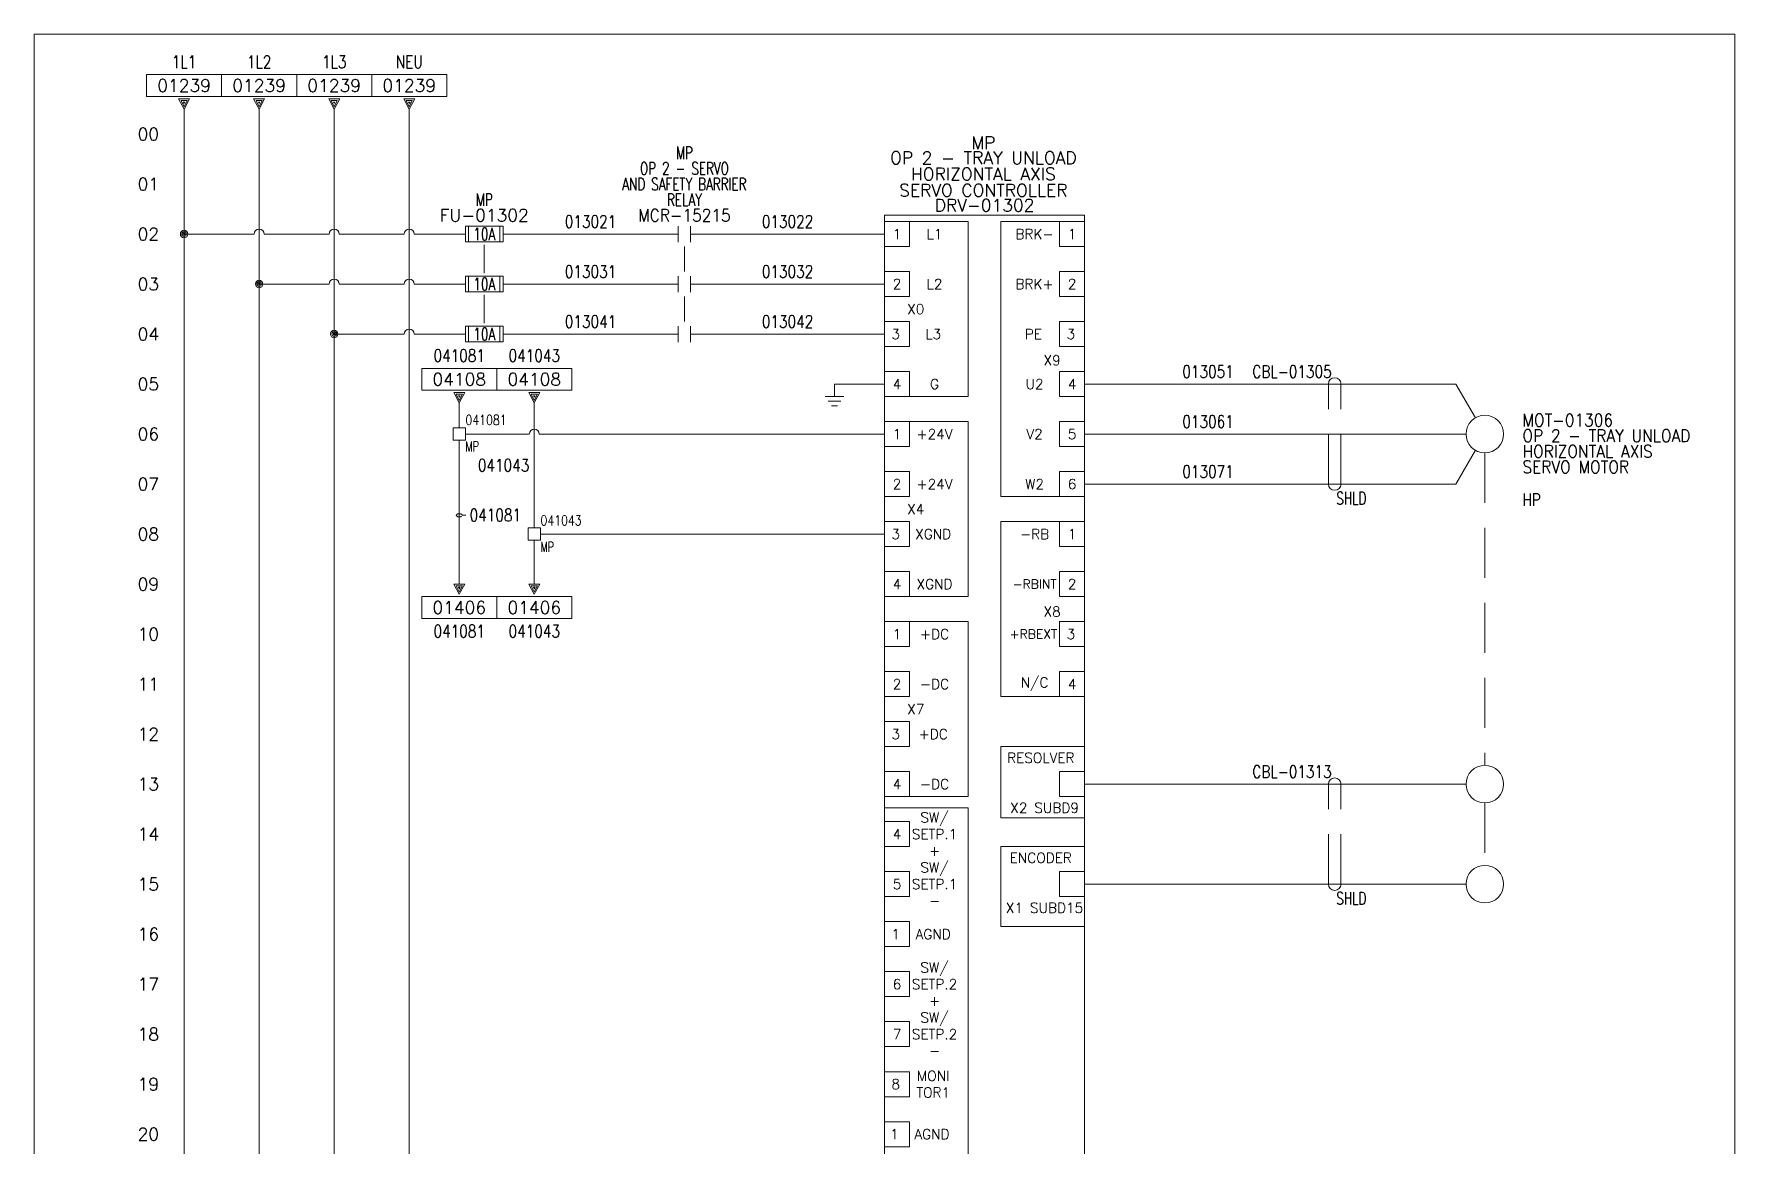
# Model space of a CAD drawing. Header units: inches. Extents: x 0 to 17, y 0 to 23.
# Drawn here: x 0 to 17, y 11.89 to 23 of the extents above; entities that cross this region are included whole.
import ezdxf
from ezdxf.enums import TextEntityAlignment as Align

# ---------------------------------------------------------------- set-up
doc = ezdxf.new("R2010")
doc.units = ezdxf.units.IN
doc.header["$MEASUREMENT"] = 0
doc.linetypes.add('DASHED', pattern=[0.75, 0.5, -0.25])
doc.layers.get('0').update_dxf_attribs({"lineweight": 5})
for name, color, linetype, lineweight in [('_MULTI_WIRE', 9, 'Continuous', 5), ('DESC', 1, 'Continuous', 5), ('DESCCHILD', 1, 'Continuous', 5), ('LINK', 7, 'DASHED', 5), ('LOC', 252, 'Continuous', 5), ('MISC', 2, 'Continuous', 5), ('SYMS', 7, 'Continuous', 5), ('TAGS', 2, 'Continuous', 5), ('Title_Block_Info', 2, 'Continuous', 5), ('WIRENO', 1, 'Continuous', 5), ('WIRES', 7, 'Continuous', 5), ('XREF', 1, 'Continuous', 5)]:
    doc.layers.add(name, color=color, linetype=linetype, lineweight=lineweight)
doc.layers.add('WIRENO_DEST', color=1, linetype='Continuous')
doc.styles.get("Standard").update_dxf_attribs({"font": 'romans.shx'})
doc.styles.add('WD', font='romans.shx')

# ---------------------------------------------------------------- blocks, each defined once
blk = doc.blocks.new('WD_MLRH')
at = {"color": 2, "style": 'WD'}
blk.add_attdef('RUNGFIRST', text='', height=0.125, dxfattribs=at).set_placement((-0.25, 0), align=Align.MIDDLE_RIGHT)
at = {"style": 'WD', "flags": 1}
for tag, p in [('RUNGHORV', (-0.25, -0.127)), ('RUNGINC', (-0.25, -0.163)), ('WIRE-START', (-0.25, -0.356)), ('WIREMODE', (-0.25, -0.281)), ('RUNGDIST', (-0.25, -0.2)), ('RUNGCNT', (-0.25, -0.237)), ('WIREFMT', (-0.25, -0.321)), ('WIRE-GSUF', (-0.25, -0.396)), ('PH3SPACE', (-0.25, -0.437))]:
    blk.add_attdef(tag, text='', height=0.025, dxfattribs=at).set_placement(p, align=Align.RIGHT)
blk = doc.blocks.new('HA2D2')
for p, q in [((0.375, 0.344), (-0.375, 0.344)), ((-0.375, 0.344), (-0.375, 0.125)), ((0.375, 0.125), (0.375, 0.344)), ((-0.375, 0.125), (0.375, 0.125)), ((0.055, 0.102), (-0.055, 0.102)), ((-0.055, 0.102), (0, 0)), ((0, 0.023), (-0.031, 0.086)), ((-0.031, 0.086), (0.031, 0.086)), ((0, 0.055), (-0.008, 0.07)), ((-0.008, 0.07), (0.008, 0.07)), ((0, 0), (0.055, 0.102)), ((0.031, 0.086), (0, 0.023)), ((0.008, 0.07), (0, 0.055))]:
    blk.add_line(p, q)
at = {"style": 'WD', "width": 0.8, "flags": 8}
for tag, p in [('DESC1', (0, 0.722)), ('WIRENO', (0, 0.534))]:
    blk.add_attdef(tag, text='', height=0.125, dxfattribs=at).set_placement(p, align=Align.TOP_CENTER)
at = {"style": 'WD'}
blk.add_attdef('XREF', text='', height=0.125, dxfattribs=at).set_placement((0, 0.172), align=Align.CENTER)
at = {"style": 'WD', "flags": 1}
for tag, p in [('X8TERM01', (0, 0)), ('SIGCODE', (0.088, 0.066))]:
    blk.add_attdef(tag, p, '', height=0.01, dxfattribs=at)
blk = doc.blocks.new('WDDOT')
for radius in [0.0375, 0.0234, 0.0116]:
    blk.add_circle((0, 0), radius)
blk = doc.blocks.new('VGND2')
for p, q in [((0.09375, 0), (-0.09375, 0)), ((-0.0625, -0.046875), (0.0625, -0.046875)), ((-0.03125, -0.09375), (0.03125, -0.09375))]:
    blk.add_line(p, q)
at = {"style": 'WD', "flags": 1}
blk.add_attdef('X2TERM01', (0, 0), '', height=0.01, dxfattribs=at)
blk = doc.blocks.new('HMO13')
blk.add_circle((0, 0), 0.188)
at = {"style": 'WD'}
for tag, p, width in [('INST', (0.381, 0.403), 0.7), ('LOC', (0.381, 0.234), 0.7), ('TAG1', (0.375, 0.077), 0.9), ('DESC1', (0.376, -0.079), 0.9), ('DESC2', (0.376, -0.235), 0.9), ('DESC3', (0.376, -0.391), 0.9), ('RATING1', (0.375, -0.562), 0.8), ('RATING2', (0.375, -0.719), 0.8), ('RATING3', (0.375, -0.875), 0.8), ('RATING4', (0.375, -1.031), 0.8)]:
    blk.add_attdef(tag, p, '', height=0.125, dxfattribs=dict(at, width=width))
at = {"style": 'WD', "flags": 1}
for tag, p in [('X0TERM01', (-0.094, 0.162)), ('X4TERM02', (-0.188, 0)), ('X0TERM03', (-0.094, -0.162)), ('X0TERM04', (0.133, -0.133))]:
    blk.add_attdef(tag, p, '', height=0.01, dxfattribs=at)
at = {"style": 'WD', "flags": 9}
blk.add_attdef('FAMILY', text='', height=0.01, dxfattribs=at).set_placement((-0.005, 0.17), align=Align.CENTER)
at = {"linetype": 'Continuous', "style": 'WD', "flags": 9}
blk.add_attdef('ASSYCODE', text='', height=0.01, dxfattribs=at).set_placement((0, 0.125), align=Align.CENTER)
at = {"linetype": 'Continuous', "style": 'WD', "flags": 1}
for tag, p in [('MFG', (0, 0.14)), ('CAT', (0, 0.159))]:
    blk.add_attdef(tag, text='', height=0.01, dxfattribs=at).set_placement(p, align=Align.MIDDLE)
blk = doc.blocks.new('WD_WNH')
at = {"linetype": 'Continuous', "style": 'WD', "width": 0.8}
blk.add_attdef('WIRENO', text='', height=0.125, dxfattribs=at).set_placement((0, 0.0625), align=Align.CENTER)
blk = doc.blocks.new('HFU1')
for p, q in [((-0.188, -0.078), (-0.188, 0.078)), ((-0.188, 0.078), (0.188, 0.078)), ((-0.156, 0.078), (-0.156, -0.078)), ((0.156, 0.078), (0.156, -0.078)), ((0.188, 0.078), (0.188, -0.078)), ((0.188, -0.078), (-0.188, -0.078))]:
    blk.add_line(p, q)
at = {"style": 'WD', "width": 0.7}
for tag, p in [('INST', (0, 0.451)), ('LOC', (0, 0.281))]:
    blk.add_attdef(tag, text='', height=0.125, dxfattribs=at).set_placement(p, align=Align.CENTER)
at = {"style": 'WD'}
blk.add_attdef('TAG1', text='', height=0.125, dxfattribs=at).set_placement((0, 0.125), align=Align.CENTER)
at = {"linetype": 'Continuous', "style": 'WD', "flags": 9}
for tag, p in [('ASSYCODE', (0.157, 0.251)), ('MFG', (0.156, 0.083)), ('CAT', (0.156, 0.102))]:
    blk.add_attdef(tag, text='', height=0.01, dxfattribs=at).set_placement(p, align=Align.CENTER)
at = {"style": 'WD', "width": 0.7}
blk.add_attdef('RATING1', text='', height=0.125, dxfattribs=at).set_placement((0, 0), align=Align.MIDDLE_CENTER)
at = {"style": 'WD'}
for tag, p, flags in [('X4TERM01', (-0.188, 0), 1), ('FAMILY', (0.129, 0.108), 9), ('X1TERM02', (0.188, 0), 1)]:
    blk.add_attdef(tag, p, '', height=0.01, dxfattribs=dict(at, flags=flags))
for tag, p in [('X2LINK', (0, 0.109)), ('X8LINK', (0, -0.109))]:
    blk.add_attdef(tag, p, '', height=0.01, dxfattribs=at)
at = {"linetype": 'Continuous', "style": 'WD', "flags": 8}
blk.add_attdef('TERM01', text='', height=0.125, dxfattribs=at).set_placement((-0.25, -0.031), align=Align.TOP_RIGHT)
blk.add_attdef('TERM02', text='', height=0.125, dxfattribs=at).set_placement((0.25, -0.031), align=Align.TOP_LEFT)
blk = doc.blocks.new('HFU2')
for p, q in [((-0.188, -0.078), (-0.188, 0.078)), ((-0.188, 0.078), (0.188, 0.078)), ((-0.156, 0.078), (-0.156, -0.078)), ((0.156, 0.078), (0.156, -0.078)), ((0.188, 0.078), (0.188, -0.078)), ((0.188, -0.078), (-0.188, -0.078))]:
    blk.add_line(p, q)
at = {"style": 'WD', "width": 0.7}
for tag, p in [('INST', (0, 0.451)), ('LOC', (0, 0.281))]:
    blk.add_attdef(tag, text='', height=0.125, dxfattribs=at).set_placement(p, align=Align.CENTER)
at = {"style": 'WD'}
blk.add_attdef('TAG2', text='', height=0.125, dxfattribs=at).set_placement((0, 0.125), align=Align.CENTER)
at = {"linetype": 'Continuous', "style": 'WD', "flags": 9}
for tag, p in [('FAMILY', (0.157, 0.251)), ('ASSYCODE', (0.188, 0.235)), ('MFG', (0.156, 0.083)), ('CAT', (0.156, 0.102))]:
    blk.add_attdef(tag, text='', height=0.01, dxfattribs=at).set_placement(p, align=Align.CENTER)
at = {"style": 'WD', "width": 0.7}
blk.add_attdef('RATING1', text='', height=0.125, dxfattribs=at).set_placement((0, 0), align=Align.MIDDLE_CENTER)
at = {"style": 'WD', "flags": 1}
for tag, p in [('X4TERM01', (-0.188, 0)), ('X1TERM02', (0.188, 0))]:
    blk.add_attdef(tag, p, '', height=0.01, dxfattribs=at)
at = {"style": 'WD'}
for tag, p in [('X2LINK', (0, 0.109)), ('X8LINK', (0, -0.109))]:
    blk.add_attdef(tag, p, '', height=0.01, dxfattribs=at)
at = {"linetype": 'Continuous', "style": 'WD', "flags": 8}
blk.add_attdef('TERM01', text='', height=0.125, dxfattribs=at).set_placement((-0.25, -0.031), align=Align.TOP_RIGHT)
blk.add_attdef('TERM02', text='', height=0.125, dxfattribs=at).set_placement((0.25, -0.031), align=Align.TOP_LEFT)
blk = doc.blocks.new('HMS21')
at = {"linetype": 'Continuous'}
for p, q in [((-0.062, 0.08), (-0.062, -0.08)), ((0.062, 0.08), (0.062, -0.08))]:
    blk.add_line(p, q, dxfattribs=at)
at = {"style": 'WD'}
for tag, width, p in [('LOC', 0.7, (0, 0.75)), ('DESC1', 0.7, (0, 0.594)), ('DESC2', 0.7, (0, 0.437)), ('DESC3', 0.7, (0, 0.281)), ('TAG2', 0.9, (0, 0.125)), ('XREF', 0.7, (0, -0.297)), ('INST', 0.7, (0, -0.438))]:
    blk.add_attdef(tag, text='', height=0.125, dxfattribs=dict(at, width=width)).set_placement(p, align=Align.CENTER)
for tag, p, flags in [('X4TERM01', (-0.062, 0), 1), ('X1TERM02', (0.062, 0), 1), ('FAMILY', (0.097, 0.053), 9), ('CONTACT', (0.097, 0.036), 1)]:
    blk.add_attdef(tag, p, '', height=0.01, dxfattribs=dict(at, flags=flags))
for tag, p in [('X2LINK', (0, 0.125)), ('X8LINK', (0, -0.125))]:
    blk.add_attdef(tag, p, '', height=0.01, dxfattribs=at)
at = {"linetype": 'Continuous', "style": 'WD', "flags": 8}
blk.add_attdef('TERM01', text='', height=0.125, dxfattribs=at).set_placement((-0.125, -0.031), align=Align.TOP_RIGHT)
blk.add_attdef('TERM02', text='', height=0.125, dxfattribs=at).set_placement((0.125, -0.031), align=Align.TOP_LEFT)
blk = doc.blocks.new('HDRV1_KOLLMORGEN_SERVOSTAR_600')
at = {"linetype": 'Continuous'}
for points in [[(-1, 0.188), (1, 0.188), (1, -16.625), (-1, -16.625)], [(-1, -0.125), (-0.75, -0.125), (-0.75, 0.125), (-1, 0.125)], [(0.75, -0.125), (1, -0.125), (1, 0.125), (0.75, 0.125)], [(-1, -0.625), (-0.75, -0.625), (-0.75, -0.375), (-1, -0.375)], [(0.75, -0.625), (1, -0.625), (1, -0.375), (0.75, -0.375)], [(-1, -1.125), (-0.75, -1.125), (-0.75, -0.875), (-1, -0.875)], [(0.75, -1.125), (1, -1.125), (1, -0.875), (0.75, -0.875)], [(-1, -1.625), (-0.75, -1.625), (-0.75, -1.375), (-1, -1.375)], [(0.75, -1.625), (1, -1.625), (1, -1.375), (0.75, -1.375)], [(-1, -2.125), (-0.75, -2.125), (-0.75, -1.875), (-1, -1.875)], [(0.75, -2.125), (1, -2.125), (1, -1.875), (0.75, -1.875)], [(-1, -2.625), (-0.75, -2.625), (-0.75, -2.375), (-1, -2.375)], [(0.75, -2.625), (1, -2.625), (1, -2.375), (0.75, -2.375)], [(-1, -3.125), (-0.75, -3.125), (-0.75, -2.875), (-1, -2.875)], [(0.75, -3.125), (1, -3.125), (1, -2.875), (0.75, -2.875)], [(-1, -3.625), (-0.75, -3.625), (-0.75, -3.375), (-1, -3.375)], [(0.75, -3.625), (1, -3.625), (1, -3.375), (0.75, -3.375)], [(-1, -4.125), (-0.75, -4.125), (-0.75, -3.875), (-1, -3.875)], [(0.75, -4.125), (1, -4.125), (1, -3.875), (0.75, -3.875)], [(-1, -4.625), (-0.75, -4.625), (-0.75, -4.375), (-1, -4.375)], [(0.75, -4.625), (1, -4.625), (1, -4.375), (0.75, -4.375)], [(-1, -5.125), (-0.75, -5.125), (-0.75, -4.875), (-1, -4.875)], [(-1, -5.625), (-0.75, -5.625), (-0.75, -5.375), (-1, -5.375)], [(0.75, -5.625), (1, -5.625), (1, -5.375), (0.75, -5.375)], [(-1, -6.125), (-0.75, -6.125), (-0.75, -5.875), (-1, -5.875)], [(-1, -6.625), (-0.75, -6.625), (-0.75, -6.375), (-1, -6.375)], [(0.75, -6.625), (1, -6.625), (1, -6.375), (0.75, -6.375)], [(-1, -7.125), (-0.75, -7.125), (-0.75, -6.875), (-1, -6.875)], [(-1, -7.625), (-0.75, -7.625), (-0.75, -7.375), (-1, -7.375)], [(-1, -8.125), (-0.75, -8.125), (-0.75, -7.875), (-1, -7.875)], [(-1, -8.625), (-0.75, -8.625), (-0.75, -8.375), (-1, -8.375)], [(-1, -9.125), (-0.75, -9.125), (-0.75, -8.875), (-1, -8.875)]]:
    blk.add_lwpolyline(points, close=True, dxfattribs=at)
for points in [[(-1, 0.125), (-0.163, 0.125), (-0.163, -1.625), (-1, -1.625)], [(0.162, 0.125), (1, 0.125), (1, -2.625), (0.162, -2.625)], [(-1, -1.875), (-0.163, -1.875), (-0.163, -3.625), (-1, -3.625)], [(0.162, -2.875), (1, -2.875), (1, -4.625), (0.162, -4.625)], [(-1, -3.875), (-0.163, -3.875), (-0.163, -5.625), (-1, -5.625)], [(0.162, -5.125), (1, -5.125), (1, -5.837), (0.162, -5.837)], [(-1, -5.737), (-0.163, -5.737), (-0.163, -15.225), (-1, -15.225)], [(0.162, -6.125), (1, -6.125), (1, -6.925), (0.162, -6.925)]]:
    blk.add_lwpolyline(points, close=True)
at = {"linetype": 'Continuous', "attachment_point": 5}
for s, insert, char_height, width in [('1', (-0.875, 0), 0.1, 0.259), ('L1', (-0.5, 0), 0.1, 0.25925), ('BRK-', (0.5, 0), 0.1, 0.259), ('1', (0.875, 0), 0.1, 0.259), ('2', (-0.875, -0.5), 0.1, 0.25), ('L2', (-0.5, -0.5), 0.1, 0.25), ('BRK+', (0.5, -0.5), 0.1, 0.25), ('2', (0.875, -0.5), 0.1, 0.25), ('X0', (-0.688, -0.75), 0.1, 0.25), ('3', (-0.888, -1), 0.1, 0.25), ('L3', (-0.513, -1), 0.1, 0.25), ('PE', (0.488, -1), 0.1, 0.25), ('3', (0.863, -1), 0.1, 0.25), ('X9', (0.675, -1.262), 0.1, 0.25), ('4', (-0.875, -1.5), 0.1, 0.25), ('G', (-0.5, -1.5), 0.1, 0.25), ('U2', (0.5, -1.5), 0.1, 0.25), ('4', (0.875, -1.5), 0.1, 0.25), ('1', (-0.875, -2), 0.1, 0.259), ('+24V', (-0.5, -2), 0.1, 0.259), ('V2', (0.5, -2), 0.1, 0.259), ('5', (0.875, -2), 0.1, 0.259), ('2', (-0.875, -2.5), 0.1, 0.25), ('+24V', (-0.5, -2.5), 0.1, 0.25), ('W2', (0.5, -2.5), 0.1, 0.25), ('6', (0.875, -2.5), 0.1, 0.25), ('X4', (-0.688, -2.75), 0.1, 0.25), ('3', (-0.888, -3), 0.1, 0.25), ('XGND', (-0.513, -3), 0.1, 0.25), ('-RB', (0.5, -3), 0.1, 0.259), ('1', (0.875, -3), 0.1, 0.259), ('4', (-0.875, -3.5), 0.1, 0.25), ('XGND', (-0.5, -3.5), 0.1, 0.25), ('-RBINT', (0.5, -3.5), 0.09, 0.2), ('2', (0.875, -3.5), 0.1, 0.25), ('X8', (0.675, -3.775), 0.1, 0.25), ('1', (-0.875, -4), 0.1, 0.259), ('+DC', (-0.5, -4), 0.1, 0.259), ('+RBEXT', (0.488, -4), 0.09, 0.25), ('3', (0.863, -4), 0.1, 0.25), ('N/C', (0.5, -4.5), 0.1, 0.25), ('2', (-0.875, -4.5), 0.1, 0.25), ('-DC', (-0.5, -4.5), 0.1, 0.25), ('4', (0.875, -4.5), 0.1, 0.25), ('X7', (-0.688, -4.75), 0.1, 0.25), ('3', (-0.888, -5), 0.1, 0.25), ('+DC', (-0.513, -5), 0.1, 0.25), ('RESOLVER', (0.562, -5.237), 0.1, 0.25), ('4', (-0.875, -5.5), 0.1, 0.25), ('-DC', (-0.5, -5.5), 0.1, 0.25), ('SW/\\PSETP.1\\P+', (-0.5, -6), 0.1, 0.259), ('X2 SUBD9', (0.6, -5.737), 0.1, 0.8125), ('4', (-0.875, -6), 0.1, 0.259), ('SW/\\PSETP.1\\P-', (-0.5, -6.5), 0.1, 0.25), ('ENCODER', (0.562, -6.237), 0.1, 0.25), ('5', (-0.875, -6.5), 0.1, 0.25), ('X1 SUBD15', (0.6, -6.737), 0.1, 0.813), ('1', (-0.888, -7), 0.1, 0.25), ('AGND', (-0.513, -7), 0.1, 0.25), ('SW/\\PSETP.2\\P+', (-0.5, -7.5), 0.1, 0.25), ('6', (-0.875, -7.5), 0.1, 0.25), ('SW/\\PSETP.2\\P-', (-0.5, -8), 0.1, 0.259), ('7', (-0.875, -8), 0.1, 0.259), ('8', (-0.888, -8.5), 0.1, 0.25), ('MONI\\PTOR1', (-0.513, -8.5), 0.1, 0.25), ('1', (-0.9, -9), 0.1, 0.25), ('AGND', (-0.525, -9), 0.1, 0.25)]:
    blk.add_mtext(s, dxfattribs=dict(at, insert=insert, char_height=char_height, width=width))
at = {"style": 'WD'}
for tag, p in [('INST', (-0.012, 1.013)), ('LOC', (-0.012, 0.85)), ('DESC1', (-0.012, 0.7)), ('DESC2', (-0.012, 0.538)), ('DESC3', (-0.012, 0.375)), ('TAG1', (0, 0.225))]:
    blk.add_attdef(tag, text='', height=0.125, dxfattribs=at).set_placement(p, align=Align.CENTER)
at = {"style": 'WD', "flags": 1}
for tag, p, height in [('X4TERM01', (-1, 0), 0.005), ('X1TERM25', (1, 0), 0.005), ('X4TERM02', (-1, -0.5), 0.005), ('X1TERM26', (1, -0.5), 0.005), ('X4TERM03', (-1, -1), 0.005), ('FAMILY', (-0.075, -0.975), 0.01), ('X1TERM27', (1, -1), 0.005), ('MFG', (-0.037, -1.238), 0.01), ('X4TERM04', (-1, -1.5), 0.005), ('ASSYCODE', (-0.3, -1.45), 0.01), ('CAT', (-0.163, -1.438), 0.01), ('X1TERM28', (1, -1.5), 0.005), ('X4TERM05', (-1, -2), 0.005), ('X1TERM29', (1, -2), 0.005), ('X4TERM05', (-1, -2.5), 0.005), ('X1TERM30', (1, -2.5), 0.005), ('X4TERM06', (-1, -3), 0.005), ('X1TERM31', (1, -3), 0.005), ('X4TERM07', (-1, -3.5), 0.005), ('X1TERM32', (1, -3.5), 0.005), ('X4TERM23', (-1, -4), 0.005), ('X1TERM33', (1, -4), 0.005), ('X4TERM24', (-1, -4.5), 0.005), ('X1TERM34', (1, -4.5), 0.005), ('X4TERM25', (-1, -5), 0.005), ('X4TERM26', (-1, -5.5), 0.005), ('X1TERM36', (1, -5.5), 0.005), ('X4TERM08', (-1, -6), 0.005), ('X4TERM09', (-1, -6.5), 0.005), ('X1TERM37', (1, -6.5), 0.005), ('X4TERM10', (-1, -7.012), 0.005), ('X4TERM11', (-1, -7.5), 0.005), ('X4TERM12', (-1, -8), 0.005), ('X4TERM13', (-1, -8.5), 0.005), ('X4TERM14', (-1, -9), 0.005), ('X4TERM15', (-1, -9.5), 0.005), ('X4TERM16', (-1, -10), 0.005), ('X4TERM17', (-1, -10.5), 0.005), ('X1TERM90', (1, -10.5), 0.005), ('X4TERM18', (-1, -11), 0.005), ('X1TERM91', (1, -11), 0.005), ('X4TERM19', (-1, -11.5), 0.005), ('X1TERM92', (1, -11.512), 0.005), ('X4TERM20', (-1, -12), 0.005), ('X1TERM93', (1, -12), 0.005), ('X4TERM21', (-1, -12.5), 0.005), ('X1TERM94', (1, -12.5), 0.005), ('X4TERM22', (-1, -13.012), 0.005), ('X4TERM23', (-1, -13.5), 0.005), ('X4TERM24', (-1, -14.012), 0.005), ('X4TERM50', (-1, -14.5), 0.005), ('X4TERM51', (-1, -15.012), 0.005)]:
    blk.add_attdef(tag, p, '', height=height, dxfattribs=at)
blk = doc.blocks.new('HA2S4')
for p, q in [((-0.055, 0), (0.055, 0)), ((0, -0.102), (-0.055, 0)), ((0.055, 0), (0, -0.102)), ((0.375, -0.125), (-0.375, -0.125)), ((-0.375, -0.125), (-0.375, -0.344)), ((-0.031, -0.016), (0, -0.078)), ((0.031, -0.016), (-0.031, -0.016)), ((-0.008, -0.031), (0, -0.047)), ((0.008, -0.031), (-0.008, -0.031)), ((0, -0.078), (0.031, -0.016)), ((0, -0.047), (0.008, -0.031)), ((0.375, -0.344), (0.375, -0.125)), ((-0.375, -0.344), (0.375, -0.344))]:
    blk.add_line(p, q)
at = {"style": 'WD', "flags": 1}
for tag, p in [('X2TERM01', (0, 0)), ('SIGCODE', (0.088, -0.059))]:
    blk.add_attdef(tag, p, '', height=0.01, dxfattribs=at)
at = {"style": 'WD'}
blk.add_attdef('XREF', text='', height=0.125, dxfattribs=at).set_placement((0, -0.297), align=Align.CENTER)
at = {"style": 'WD', "width": 0.8, "flags": 8}
for tag, p in [('WIRENO', (0, -0.409)), ('DESC1', (0, -0.597))]:
    blk.add_attdef(tag, text='', height=0.125, dxfattribs=at).set_placement(p, align=Align.TOP_CENTER)
blk = doc.blocks.new('WD_WNV')
at = {"linetype": 'Continuous', "style": 'WD', "width": 0.8}
blk.add_attdef('WIRENO', text='', height=0.125, dxfattribs=at).set_placement((-0.05, 0), align=Align.MIDDLE_RIGHT)
blk = doc.blocks.new('VT0W01')
for p, q in [((-0.062, 0.062), (0.062, 0.062)), ((-0.062, -0.062), (-0.062, 0.062)), ((0.062, 0.062), (0.062, -0.062)), ((0.062, -0.062), (-0.062, -0.062))]:
    blk.add_line(p, q)
at = {"linetype": 'Continuous', "style": 'WD'}
for tag, p, width, flags in [('WIRENO', (0.062, 0.091), 0.8, 8), ('TAGSTRIP', (0.05, -0.282), 0.9, 8), ('CAT', (0.213, -0.406), 0.8, 1)]:
    blk.add_attdef(tag, p, '', height=0.1, dxfattribs=dict(at, width=width, flags=flags))
at = {"style": 'WD', "width": 0.7}
for tag, p in [('INST', (0.062, 0.208)), ('LOC', (0.062, -0.173))]:
    blk.add_attdef(tag, p, '', height=0.1, dxfattribs=at)
at = {"style": 'WD', "flags": 1}
for tag, p, height in [('X4TERM01', (-0.062, 0), 0.01), ('X4TERMDESC01', (-0.055, -0.023), 0.025), ('X2TERMDESC01', (-0.006, 0.029), 0.025), ('X2TERM01', (0, 0.062), 0.01), ('X1TERMDESC01', (0.039, -0.003), 0.025), ('X1TERM01', (0.062, 0), 0.01), ('X8TERM01', (0, -0.062), 0.01), ('X8TERMDESC01', (0, -0.054), 0.025)]:
    blk.add_attdef(tag, p, '', height=height, dxfattribs=at)
at = {"linetype": 'Continuous', "style": 'WD', "width": 0.8, "flags": 1}
blk.add_attdef('MFG', text='', height=0.1, dxfattribs=at).set_placement((0.088, -0.406), align=Align.RIGHT)
at = {"style": 'WD', "width": 0.7, "flags": 1}
blk.add_attdef('ASSYCODE', (0.062, -0.281), '', height=0.01, dxfattribs=at)
blk = doc.blocks.new('HT0W01')
for p, q in [((-0.062, 0.062), (0.062, 0.062)), ((-0.062, -0.062), (-0.062, 0.062)), ((0.062, 0.062), (0.062, -0.062)), ((0.062, -0.062), (-0.062, -0.062))]:
    blk.add_line(p, q)
at = {"linetype": 'Continuous', "style": 'WD'}
for tag, p, width, flags in [('WIRENO', (0.062, 0.087), 0.8, 8), ('TAGSTRIP', (0.05, -0.297), 0.9, 8), ('CAT', (0.213, -0.406), 0.8, 1)]:
    blk.add_attdef(tag, p, '', height=0.1, dxfattribs=dict(at, width=width, flags=flags))
at = {"style": 'WD', "width": 0.7}
for tag, p in [('INST', (0.062, 0.214)), ('LOC', (0.062, -0.178))]:
    blk.add_attdef(tag, p, '', height=0.1, dxfattribs=at)
at = {"style": 'WD', "flags": 1}
for tag, p, height in [('X4TERM01', (-0.062, 0), 0.01), ('X4TERMDESC01', (-0.055, -0.023), 0.025), ('X2TERMDESC01', (-0.006, 0.029), 0.025), ('X2TERM01', (0, 0.062), 0.01), ('X1TERMDESC01', (0.039, 0.007), 0.025), ('X1TERM01', (0.062, 0), 0.01), ('X8TERM01', (0, -0.062), 0.01), ('X8TERMDESC01', (0, -0.054), 0.025)]:
    blk.add_attdef(tag, p, '', height=height, dxfattribs=at)
at = {"linetype": 'Continuous', "style": 'WD', "width": 0.8, "flags": 1}
blk.add_attdef('MFG', text='', height=0.1, dxfattribs=at).set_placement((0.088, -0.406), align=Align.RIGHT)
at = {"style": 'WD', "width": 0.7, "flags": 1}
blk.add_attdef('ASSYCODE', (0.062, -0.281), '', height=0.01, dxfattribs=at)
blk = doc.blocks.new('TB_P')
at = {"color": 5, "linetype": 'Continuous'}
blk.add_lwpolyline([(0, 0), (17, 0), (17, 23), (0, 23)], close=True, dxfattribs=at)
at = {"color": 2, "linetype": 'Continuous', "style": 'WD', "flags": 1}
for tag, p in [('REV1_NO', (1.734, 3.29)), ('REV1_BY', (7.303, 3.29)), ('REV1_DATE', (9.562, 3.29)), ('REV2_NO', (1.734, 3.04)), ('REV2_BY', (7.303, 3.04)), ('REV2_DATE', (9.562, 3.04)), ('REV3_NO', (1.734, 2.79)), ('REV3_BY', (7.303, 2.79)), ('REV3_DATE', (9.562, 2.79)), ('REV4_NO', (1.734, 2.54)), ('REV4_BY', (7.303, 2.54)), ('REV4_DATE', (9.562, 2.54)), ('REV5_NO', (1.734, 2.29)), ('REV5_BY', (7.303, 2.29)), ('REV5_DATE', (9.562, 2.29)), ('REV6_NO', (1.734, 2.04)), ('REV6_BY', (7.303, 2.04)), ('REV6_DATE', (9.562, 2.04)), ('REV7_NO', (1.734, 1.79)), ('REV7_BY', (7.303, 1.79)), ('REV7_DATE', (9.562, 1.79)), ('REV8_NO', (1.734, 1.54)), ('REV8_BY', (7.303, 1.54)), ('REV8_DATE', (9.562, 1.54)), ('REV9_NO', (1.734, 1.29)), ('REV9_BY', (7.303, 1.29)), ('REV9_DATE', (9.562, 1.29))]:
    blk.add_attdef(tag, text='', height=0.15, dxfattribs=at).set_placement(p, align=Align.MIDDLE_CENTER)
for tag, p in [('REV1_CHANGE', (2.292, 3.29)), ('REV2_CHANGE', (2.292, 3.04)), ('REV3_CHANGE', (2.292, 2.79)), ('REV4_CHANGE', (2.292, 2.54)), ('REV5_CHANGE', (2.292, 2.29)), ('REV6_CHANGE', (2.292, 2.04)), ('REV7_CHANGE', (2.292, 1.79)), ('REV8_CHANGE', (2.292, 1.54)), ('REV9_CHANGE', (2.292, 1.29))]:
    blk.add_attdef(tag, text='', height=0.15, dxfattribs=at).set_placement(p, align=Align.MIDDLE_LEFT)
at = {"layer": 'Title_Block_Info', "ltscale": 0.1}
for tag, p in [('CUSTOMER', (6.842, 0.833)), ('JOB DESCRIPTION LINE', (6.842, 0.5)), ('DRAWING DESCRIPTION', (6.842, 0.167))]:
    blk.add_attdef(tag, text='', height=0.15, dxfattribs=at).set_placement(p, align=Align.MIDDLE_LEFT)
at = {"layer": 'Title_Block_Info', "ltscale": 0.1, "style": 'WD'}
for tag, p in [('JOB #', (12.752, 0.833)), ('SEC. NO.', (14.75, 0.833)), ('SHT. NO.', (16.312, 0.833)), ('NAME', (12.795, 0.5)), ('REV', (16.194, 0.5))]:
    blk.add_attdef(tag, text='', height=0.125, dxfattribs=at).set_placement(p, align=Align.MIDDLE_CENTER)
blk.add_attdef('DATE', text='', height=0.125, dxfattribs=at).set_placement((15.188, 0.5), align=Align.MIDDLE_RIGHT)
blk.add_attdef('FILE NUMBER', text='', height=0.125, dxfattribs=at).set_placement((12.591, 0.167), align=Align.MIDDLE_LEFT)
blk = doc.blocks.new('HW01_1')
blk.add_line((0.031, 0), (-0.031, 0))
blk.add_arc((0, 0), 0.0625, 360, 180)
at = {"style": 'WD', "width": 0.7, "flags": 1}
for tag, p in [('INST', (0, 0.396)), ('LOC', (0, 0.227))]:
    blk.add_attdef(tag, text='', height=0.125, dxfattribs=at).set_placement(p, align=Align.CENTER)
at = {"style": 'WD', "width": 0.8}
blk.add_attdef('TAG1', text='', height=0.125, dxfattribs=at).set_placement((-0.031, 0.062), align=Align.RIGHT)
at = {"style": 'WD', "width": 0.7, "flags": 1}
for tag, p in [('X2TERMDESC02', (0.016, 0.109)), ('XREF', (0.078, -0.3)), ('DESC1', (0.078, -0.459)), ('DESC2', (0.078, -0.621))]:
    blk.add_attdef(tag, p, '', height=0.125, dxfattribs=at)
at = {"style": 'WD', "width": 0.8}
blk.add_attdef('RATING1', (0.094, 0.062), '', height=0.125, dxfattribs=at)
at = {"style": 'WD'}
for tag, p in [('X8LINKL', (-0.062, 0)), ('X8LINKR', (0.062, 0))]:
    blk.add_attdef(tag, p, '', height=0.01, dxfattribs=at)
at = {"style": 'WD', "flags": 1}
for tag, p in [('X4TERM01', (-0.031, 0)), ('X2TERM02', (0, 0.062)), ('X1TERM01', (0.031, 0)), ('WD_NOTJUMPERED', (0.097, 0.062))]:
    blk.add_attdef(tag, p, '', height=0.01, dxfattribs=at)
at = {"linetype": 'Continuous', "style": 'WD', "flags": 9}
blk.add_attdef('ASSYCODE', text='', height=0.01, dxfattribs=at).set_placement((0.029, 0.042), align=Align.CENTER)
at = {"style": 'WD', "flags": 9}
blk.add_attdef('FAMILY', text='', height=0.01, dxfattribs=at).set_placement((0.023, 0.118), align=Align.CENTER)
at = {"style": 'WD', "width": 0.8, "flags": 1}
blk.add_attdef('MFG', text='', height=0.0938, dxfattribs=at).set_placement((-0.125, -0.031), align=Align.TOP_RIGHT)
blk.add_attdef('CAT', text='', height=0.0938, dxfattribs=at).set_placement((0.031, -0.031), align=Align.TOP_LEFT)
blk = doc.blocks.new('HW02_B')
blk.add_line((0.031, 0), (-0.031, 0))
at = {"style": 'WD', "width": 0.7, "flags": 1}
for tag, p in [('INST', (0, 0.349)), ('LOC', (0, 0.18))]:
    blk.add_attdef(tag, text='', height=0.125, dxfattribs=at).set_placement(p, align=Align.CENTER)
at = {"style": 'WD', "width": 0.8}
blk.add_attdef('TAG2', text='', height=0.125, dxfattribs=at).set_placement((-0.031, 0.031), align=Align.RIGHT)
at = {"style": 'WD', "flags": 1}
for tag, p in [('X4TERM01', (-0.031, 0)), ('X1TERM01', (0.031, 0))]:
    blk.add_attdef(tag, p, '', height=0.01, dxfattribs=at)
at = {"style": 'WD'}
for tag, p in [('X2LINK', (0, 0.125)), ('X8LINK', (0, -0.125))]:
    blk.add_attdef(tag, p, '', height=0.01, dxfattribs=at)
at = {"style": 'WD', "flags": 9}
blk.add_attdef('FAMILY', text='', height=0.01, dxfattribs=at).set_placement((0.023, 0.118), align=Align.CENTER)
at = {"style": 'WD', "width": 0.8}
blk.add_attdef('RATING1', (0.094, 0.031), '', height=0.125, dxfattribs=at)
at = {"style": 'WD', "width": 0.7, "flags": 1}
for tag, p in [('XREF', (0.109, -0.175)), ('DESC1', (0.109, -0.334)), ('DESC2', (0.109, -0.496))]:
    blk.add_attdef(tag, p, '', height=0.125, dxfattribs=at)
blk = doc.blocks.new('HW02_1')
blk.add_line((0.031, 0), (-0.031, 0))
blk.add_arc((0, 0), 0.0625, 180, 0)
at = {"style": 'WD', "width": 0.7, "flags": 1}
for tag, p in [('INST', (0, 0.349)), ('LOC', (0, 0.18))]:
    blk.add_attdef(tag, text='', height=0.125, dxfattribs=at).set_placement(p, align=Align.CENTER)
at = {"style": 'WD', "width": 0.8}
blk.add_attdef('TAG2', text='', height=0.125, dxfattribs=at).set_placement((-0.031, 0.031), align=Align.RIGHT)
at = {"style": 'WD'}
for tag, p in [('X2LINKL', (-0.063, 0)), ('X2LINKR', (0.062, 0))]:
    blk.add_attdef(tag, p, '', height=0.01, dxfattribs=at)
at = {"style": 'WD', "flags": 1}
for tag, p in [('X4TERM01', (-0.031, 0)), ('X1TERM01', (0.031, 0)), ('X8TERM02', (0, -0.063)), ('WD_NOTJUMPERED', (0.097, -0.063))]:
    blk.add_attdef(tag, p, '', height=0.01, dxfattribs=at)
at = {"style": 'WD', "flags": 9}
blk.add_attdef('FAMILY', text='', height=0.01, dxfattribs=at).set_placement((0.023, 0.118), align=Align.CENTER)
at = {"style": 'WD'}
for tag, p, width in [('RATING1', (0.094, 0.031), 0.8), ('X8TERMDESC02', (0.016, -0.204), 0.7)]:
    blk.add_attdef(tag, p, '', height=0.125, dxfattribs=dict(at, width=width))
at = {"style": 'WD', "width": 0.7, "flags": 1}
for tag, p in [('XREF', (0.016, -0.363)), ('DESC1', (0.016, -0.521)), ('DESC2', (0.016, -0.684))]:
    blk.add_attdef(tag, p, '', height=0.125, dxfattribs=at)

msp = doc.modelspace()

# ---------------------------------------------------------------- linework, layer by layer
for centre in [(14.5, 15.5), (14.5, 14.5)]:
    msp.add_circle(centre, 0.188)
at = {"layer": '_MULTI_WIRE'}
for p, q in [((8, 19.5), (8, 19.375)), ((8.5, 19.5), (8, 19.5)), ((10.5, 15.5), (12.969, 15.5)), ((13.031, 15.5), (14.312, 15.5)), ((10.5, 14.5), (12.969, 14.5)), ((13.031, 14.5), (14.312, 14.5))]:
    msp.add_line(p, q, dxfattribs=at)
at = {"layer": 'LINK'}
for p, q in [((14.5, 18.812), (14.5, 15.688)), ((14.5, 15.312), (14.5, 14.688))]:
    msp.add_line(p, q, dxfattribs=at)
for points in [[(4.5, 20.891), (4.5, 20.609)], [(6.5, 20.875), (6.5, 20.625)], [(4.5, 20.391), (4.5, 20.109)], [(6.5, 20.375), (6.5, 20.125)], [(12.938, 18.5), (12.938, 19.5)], [(13.062, 18.5), (13.062, 19.5)], [(12.938, 14.5), (12.938, 15.5)], [(13.062, 14.5), (13.062, 15.5)]]:
    msp.add_lwpolyline(points, dxfattribs=at)
at = {"layer": 'WIRENO'}
msp.add_lwpolyline([(4.316, 18.189), (4.281, 18.188), (4.265, 18.203), (4.234, 18.203), (4.219, 18.187), (4.235, 18.172), (4.266, 18.172), (4.274, 18.18)], dxfattribs=at)
at = {"layer": 'WIRES'}
for p, q in [((1.5, 22.25), (1.5, 2.25)), ((2.25, 22.25), (2.25, 2.25)), ((3, 22.25), (3, 2.25)), ((3.75, 22.25), (3.75, 2.25)), ((2.2, 21), (1.5, 21)), ((2.95, 21), (2.3, 21)), ((3.7, 21), (3.05, 21)), ((4.312, 21), (3.8, 21)), ((6.438, 21), (4.688, 21)), ((8.5, 21), (6.562, 21)), ((2.95, 20.5), (2.25, 20.5)), ((3.7, 20.5), (3.05, 20.5)), ((4.312, 20.5), (3.8, 20.5)), ((6.438, 20.5), (4.688, 20.5)), ((8.5, 20.5), (6.562, 20.5)), ((3.7, 20), (3, 20)), ((4.312, 20), (3.8, 20)), ((6.438, 20), (4.688, 20)), ((8.5, 20), (6.562, 20)), ((10.5, 19.5), (12.969, 19.5)), ((13.031, 19.5), (14.211, 19.5)), ((14.406, 19.162), (14.211, 19.5)), ((4.25, 19.312), (4.25, 19.062)), ((5, 19.312), (5, 18.062)), ((4.25, 18.938), (4.25, 17.5)), ((4.95, 19), (4.312, 19)), ((8.5, 19), (5.05, 19)), ((10.5, 19), (12.969, 19)), ((13.031, 19), (14.312, 19)), ((14.406, 18.838), (14.211, 18.5)), ((10.5, 18.5), (12.969, 18.5)), ((13.031, 18.5), (14.211, 18.5)), ((5, 17.938), (5, 17.5)), ((8.5, 18), (5.062, 18))]:
    msp.add_line(p, q, dxfattribs=at)
for centre in [(2.25, 21), (3, 21), (3.75, 21), (3, 20.5), (3.75, 20.5), (3.75, 20), (5, 19)]:
    msp.add_arc(centre, 0.05, 0, 180, dxfattribs=at)

# ---------------------------------------------------------------- block references
msp.add_blockref('TB_P', (0, 0))
msp.add_blockref('WD_MLRH', (1.5, 22)).add_auto_attribs({'RUNGFIRST': '00'})
at = {"layer": 'SYMS'}
ref = msp.add_blockref('HA2D2', (1.5, 22.25), dxfattribs=at)
ref.add_attrib('XREF', '01239', dxfattribs={"layer": 'XREF', "height": 0.125, "style": 'WD'}).set_placement((1.5, 22.422), align=Align.CENTER)
ref.add_attrib('WIRENO', '1L1', dxfattribs={"layer": 'WIRENO_DEST', "height": 0.125, "style": 'WD', "width": 0.8, "flags": 8}).set_placement((1.5, 22.784), align=Align.TOP_CENTER)
ref = msp.add_blockref('HA2D2', (2.25, 22.25), dxfattribs=at)
ref.add_attrib('XREF', '01239', dxfattribs={"layer": 'XREF', "height": 0.125, "style": 'WD'}).set_placement((2.25, 22.422), align=Align.CENTER)
ref.add_attrib('WIRENO', '1L2', dxfattribs={"layer": 'WIRENO_DEST', "height": 0.125, "style": 'WD', "width": 0.8, "flags": 8}).set_placement((2.25, 22.784), align=Align.TOP_CENTER)
ref = msp.add_blockref('HA2D2', (3, 22.25), dxfattribs=at)
ref.add_attrib('XREF', '01239', dxfattribs={"layer": 'XREF', "height": 0.125, "style": 'WD'}).set_placement((3, 22.422), align=Align.CENTER)
ref.add_attrib('WIRENO', '1L3', dxfattribs={"layer": 'WIRENO_DEST', "height": 0.125, "style": 'WD', "width": 0.8, "flags": 8}).set_placement((3, 22.784), align=Align.TOP_CENTER)
ref = msp.add_blockref('HA2D2', (3.75, 22.25), dxfattribs=at)
ref.add_attrib('XREF', '01239', dxfattribs={"layer": 'XREF', "height": 0.125, "style": 'WD'}).set_placement((3.75, 22.422), align=Align.CENTER)
ref.add_attrib('WIRENO', 'NEU', dxfattribs={"layer": 'WIRENO_DEST', "height": 0.125, "style": 'WD', "width": 0.8, "flags": 8}).set_placement((3.75, 22.784), align=Align.TOP_CENTER)
ref = msp.add_blockref('HDRV1_KOLLMORGEN_SERVOSTAR_600', (9.5, 21), dxfattribs=at)
ref.add_attrib('TAG1', 'DRV-01302', dxfattribs={"layer": 'TAGS', "height": 0.125, "style": 'WD'}).set_placement((9.5, 21.225), align=Align.CENTER)
ref.add_attrib('DESC1', 'OP 2 - TRAY UNLOAD', dxfattribs={"layer": 'DESC', "height": 0.125, "style": 'WD'}).set_placement((9.488, 21.7), align=Align.CENTER)
ref.add_attrib('DESC2', 'HORIZONTAL AXIS', dxfattribs={"layer": 'DESC', "height": 0.125, "style": 'WD'}).set_placement((9.488, 21.538), align=Align.CENTER)
ref.add_attrib('DESC3', 'SERVO CONTROLLER', dxfattribs={"layer": 'DESC', "height": 0.125, "style": 'WD'}).set_placement((9.488, 21.375), align=Align.CENTER)
ref.add_attrib('LOC', 'MP', dxfattribs={"layer": 'LOC', "height": 0.125, "style": 'WD'}).set_placement((9.488, 21.85), align=Align.CENTER)
ref = msp.add_blockref('HMS21', (6.5, 21), dxfattribs=at)
ref.add_attrib('TAG2', 'MCR-15215', dxfattribs={"layer": 'TAGS', "height": 0.125, "style": 'WD', "width": 0.9}).set_placement((6.5, 21.125), align=Align.CENTER)
ref.add_attrib('DESC1', 'OP 2 - SERVO', dxfattribs={"layer": 'DESCCHILD', "height": 0.125, "style": 'WD', "width": 0.7}).set_placement((6.5, 21.594), align=Align.CENTER)
ref.add_attrib('DESC2', 'AND SAFETY BARRIER', dxfattribs={"layer": 'DESCCHILD', "height": 0.125, "style": 'WD', "width": 0.7}).set_placement((6.5, 21.437), align=Align.CENTER)
ref.add_attrib('LOC', 'MP', dxfattribs={"layer": 'LOC', "height": 0.125, "style": 'WD', "width": 0.7}).set_placement((6.5, 21.75), align=Align.CENTER)
ref.add_attrib('DESC3', 'RELAY', dxfattribs={"layer": 'DESCCHILD', "height": 0.125, "style": 'WD', "width": 0.7}).set_placement((6.5, 21.281), align=Align.CENTER)
ref = msp.add_blockref('HFU1', (4.5, 21), dxfattribs=at)
ref.add_attrib('TAG1', 'FU-01302', dxfattribs={"layer": 'TAGS', "height": 0.125, "style": 'WD'}).set_placement((4.5, 21.125), align=Align.CENTER)
ref.add_attrib('LOC', 'MP', dxfattribs={"layer": 'LOC', "height": 0.125, "style": 'WD', "width": 0.7}).set_placement((4.5, 21.281), align=Align.CENTER)
ref.add_attrib('RATING1', '10A', dxfattribs={"layer": 'MISC', "height": 0.125, "style": 'WD', "width": 0.7}).set_placement((4.5, 21), align=Align.MIDDLE_CENTER)
for name, p in [('WDDOT', (1.5, 21)), ('HMS21', (6.5, 20.5)), ('WDDOT', (2.25, 20.5)), ('HMS21', (6.5, 20)), ('WDDOT', (3, 20)), ('VGND2', (8, 19.375)), ('HW02_B', (13, 19))]:
    msp.add_blockref(name, p, dxfattribs=at)
ref = msp.add_blockref('HFU2', (4.5, 20.5), dxfattribs=at)
ref.add_attrib('RATING1', '10A', dxfattribs={"layer": 'MISC', "height": 0.125, "style": 'WD', "width": 0.7}).set_placement((4.5, 20.5), align=Align.MIDDLE_CENTER)
ref = msp.add_blockref('HFU2', (4.5, 20), dxfattribs=at)
ref.add_attrib('RATING1', '10A', dxfattribs={"layer": 'MISC', "height": 0.125, "style": 'WD', "width": 0.7}).set_placement((4.5, 20), align=Align.MIDDLE_CENTER)
ref = msp.add_blockref('HA2D2', (4.25, 19.313), dxfattribs=at)
ref.add_attrib('XREF', '04108', dxfattribs={"layer": 'XREF', "height": 0.125, "style": 'WD'}).set_placement((4.25, 19.485), align=Align.CENTER)
ref.add_attrib('WIRENO', '041081', dxfattribs={"layer": 'WIRENO_DEST', "height": 0.125, "style": 'WD', "width": 0.8, "flags": 8}).set_placement((4.25, 19.847), align=Align.TOP_CENTER)
ref = msp.add_blockref('HA2D2', (5, 19.313), dxfattribs=at)
ref.add_attrib('XREF', '04108', dxfattribs={"layer": 'XREF', "height": 0.125, "style": 'WD'}).set_placement((5, 19.485), align=Align.CENTER)
ref.add_attrib('WIRENO', '041043', dxfattribs={"layer": 'WIRENO_DEST', "height": 0.125, "style": 'WD', "width": 0.8, "flags": 8}).set_placement((5, 19.847), align=Align.TOP_CENTER)
ref = msp.add_blockref('HW01_1', (13, 19.5), dxfattribs=at)
ref.add_attrib('TAG1', 'CBL-01305', dxfattribs={"layer": 'TAGS', "height": 0.125, "style": 'WD', "width": 0.8}).set_placement((12.969, 19.562), align=Align.RIGHT)
ref = msp.add_blockref('VT0W01', (4.25, 19), dxfattribs=at)
ref.add_attrib('WIRENO', '041081', (4.312, 19.091), dxfattribs={"layer": 'WIRENO', "linetype": 'Continuous', "height": 0.1, "style": 'WD', "width": 0.8, "flags": 8})
ref.add_attrib('LOC', 'MP', (4.312, 18.827), dxfattribs={"layer": 'LOC', "height": 0.1, "style": 'WD', "width": 0.7})
ref = msp.add_blockref('HMO13', (14.5, 19), dxfattribs=at)
ref.add_attrib('TAG1', 'MOT-01306', (14.875, 19.077), dxfattribs={"layer": 'TAGS', "height": 0.125, "style": 'WD', "width": 0.9})
ref.add_attrib('DESC2', 'HORIZONTAL AXIS', (14.876, 18.765), dxfattribs={"layer": 'DESC', "height": 0.125, "style": 'WD', "width": 0.9})
ref.add_attrib('DESC1', 'OP 2 - TRAY UNLOAD', (14.876, 18.921), dxfattribs={"layer": 'DESC', "height": 0.125, "style": 'WD', "width": 0.9})
ref.add_attrib('RATING2', 'HP', (14.875, 18.281), dxfattribs={"layer": 'MISC', "height": 0.125, "style": 'WD', "width": 0.8})
ref.add_attrib('DESC3', 'SERVO MOTOR', (14.876, 18.609), dxfattribs={"layer": 'DESC', "height": 0.125, "style": 'WD', "width": 0.9})
ref = msp.add_blockref('HW02_1', (13, 18.5), dxfattribs=at)
ref.add_attrib('X8TERMDESC02', 'SHLD', (13.016, 18.296), dxfattribs={"layer": 'MISC', "height": 0.125, "style": 'WD', "width": 0.7})
ref = msp.add_blockref('HT0W01', (5, 18), dxfattribs=at)
ref.add_attrib('WIRENO', '041043', (5.062, 18.087), dxfattribs={"layer": 'WIRENO', "linetype": 'Continuous', "height": 0.1, "style": 'WD', "width": 0.8, "flags": 8})
ref.add_attrib('LOC', 'MP', (5.062, 17.822), dxfattribs={"layer": 'LOC', "height": 0.1, "style": 'WD', "width": 0.7})
ref = msp.add_blockref('HA2S4', (4.25, 17.5), dxfattribs=at)
ref.add_attrib('XREF', '01406', dxfattribs={"layer": 'XREF', "height": 0.125, "style": 'WD'}).set_placement((4.25, 17.203), align=Align.CENTER)
ref.add_attrib('WIRENO', '041081', dxfattribs={"layer": 'WIRENO', "height": 0.125, "style": 'WD', "width": 0.8, "flags": 8}).set_placement((4.25, 17.091), align=Align.TOP_CENTER)
ref = msp.add_blockref('HA2S4', (5, 17.5), dxfattribs=at)
ref.add_attrib('XREF', '01406', dxfattribs={"layer": 'XREF', "height": 0.125, "style": 'WD'}).set_placement((5, 17.203), align=Align.CENTER)
ref.add_attrib('WIRENO', '041043', dxfattribs={"layer": 'WIRENO', "height": 0.125, "style": 'WD', "width": 0.8, "flags": 8}).set_placement((5, 17.091), align=Align.TOP_CENTER)
ref = msp.add_blockref('HW01_1', (13, 15.5), dxfattribs=at)
ref.add_attrib('TAG1', 'CBL-01313', dxfattribs={"layer": 'TAGS', "height": 0.125, "style": 'WD', "width": 0.8}).set_placement((12.969, 15.562), align=Align.RIGHT)
ref = msp.add_blockref('HW02_1', (13, 14.5), dxfattribs=at)
ref.add_attrib('X8TERMDESC02', 'SHLD', (13.016, 14.296), dxfattribs={"layer": 'MISC', "height": 0.125, "style": 'WD', "width": 0.7})
at = {"layer": 'WIRENO'}
ref = msp.add_blockref('WD_WNH', (5.562, 21), dxfattribs=at)
ref.add_attrib('WIRENO', '013021', dxfattribs={"linetype": 'Continuous', "height": 0.125, "style": 'WD', "width": 0.8}).set_placement((5.562, 21.062), align=Align.CENTER)
ref = msp.add_blockref('WD_WNH', (7.531, 21), dxfattribs=at)
ref.add_attrib('WIRENO', '013022', dxfattribs={"linetype": 'Continuous', "height": 0.125, "style": 'WD', "width": 0.8}).set_placement((7.531, 21.062), align=Align.CENTER)
ref = msp.add_blockref('WD_WNH', (5.562, 20.5), dxfattribs=at)
ref.add_attrib('WIRENO', '013031', dxfattribs={"linetype": 'Continuous', "height": 0.125, "style": 'WD', "width": 0.8}).set_placement((5.562, 20.562), align=Align.CENTER)
ref = msp.add_blockref('WD_WNH', (7.531, 20.5), dxfattribs=at)
ref.add_attrib('WIRENO', '013032', dxfattribs={"linetype": 'Continuous', "height": 0.125, "style": 'WD', "width": 0.8}).set_placement((7.531, 20.562), align=Align.CENTER)
ref = msp.add_blockref('WD_WNH', (5.562, 20), dxfattribs=at)
ref.add_attrib('WIRENO', '013041', dxfattribs={"linetype": 'Continuous', "height": 0.125, "style": 'WD', "width": 0.8}).set_placement((5.562, 20.062), align=Align.CENTER)
ref = msp.add_blockref('WD_WNH', (7.531, 20), dxfattribs=at)
ref.add_attrib('WIRENO', '013042', dxfattribs={"linetype": 'Continuous', "height": 0.125, "style": 'WD', "width": 0.8}).set_placement((7.531, 20.062), align=Align.CENTER)
ref = msp.add_blockref('WD_WNH', (11.734, 19.5), dxfattribs=at)
ref.add_attrib('WIRENO', '013051', dxfattribs={"linetype": 'Continuous', "height": 0.125, "style": 'WD', "width": 0.8}).set_placement((11.734, 19.562), align=Align.CENTER)
ref = msp.add_blockref('WD_WNH', (11.734, 19), dxfattribs=at)
ref.add_attrib('WIRENO', '013061', dxfattribs={"linetype": 'Continuous', "height": 0.125, "style": 'WD', "width": 0.8}).set_placement((11.734, 19.062), align=Align.CENTER)
ref = msp.add_blockref('WD_WNV', (5, 18.688), dxfattribs=at)
ref.add_attrib('WIRENO', '041043', dxfattribs={"linetype": 'Continuous', "height": 0.125, "style": 'WD', "width": 0.8}).set_placement((4.95, 18.688), align=Align.MIDDLE_RIGHT)
ref = msp.add_blockref('WD_WNH', (11.734, 18.5), dxfattribs=at)
ref.add_attrib('WIRENO', '013071', dxfattribs={"linetype": 'Continuous', "height": 0.125, "style": 'WD', "width": 0.8}).set_placement((11.734, 18.562), align=Align.CENTER)
ref = msp.add_blockref('WD_WNV', (4.25, 18.188), dxfattribs=at)
ref.add_attrib('WIRENO', '041081', dxfattribs={"linetype": 'Continuous', "height": 0.125, "style": 'WD', "width": 0.8}).set_placement((4.868, 18.19), align=Align.MIDDLE_RIGHT)

# ---------------------------------------------------------------- texts
at = {"color": 2, "style": 'WD'}
for s, p in [('01', (1.25, 21.5)), ('02', (1.25, 21)), ('03', (1.25, 20.5)), ('04', (1.25, 20)), ('05', (1.25, 19.5)), ('06', (1.25, 19)), ('07', (1.25, 18.5)), ('08', (1.25, 18)), ('09', (1.25, 17.5)), ('10', (1.25, 17)), ('11', (1.25, 16.5)), ('12', (1.25, 16)), ('13', (1.25, 15.5)), ('14', (1.25, 15)), ('15', (1.25, 14.5)), ('16', (1.25, 14)), ('17', (1.25, 13.5)), ('18', (1.25, 13)), ('19', (1.25, 12.5)), ('20', (1.25, 12))]:
    msp.add_text(s, height=0.125, dxfattribs=at).set_placement(p, align=Align.MIDDLE_RIGHT)

doc.saveas('drawing.dxf')
